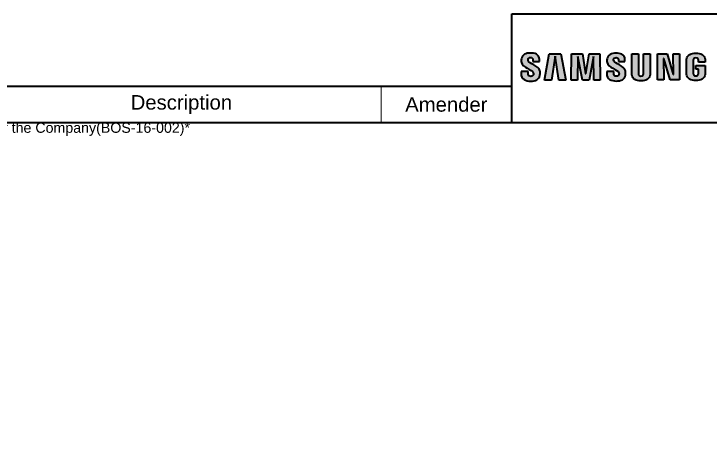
# Model space of a CAD drawing. Header units: millimetres. Extents: x 0 to 693, y -57 to 487.
# Drawn here: x 154.1 to 313.9, y -56.5 to 41.7 of the extents above; entities that cross this region are included whole.
import ezdxf
from ezdxf.entities.mleader import LeaderData, LeaderLine
from ezdxf.math import Vec2, Vec3

# ---------------------------------------------------------------- set-up
doc = ezdxf.new("R2010")
doc.units = ezdxf.units.MM
doc.header["$LTSCALE"] = 1.666667
for name, color, linetype in [('Default', 7, 'Continuous'), ('Layer_1', 7, 'Continuous'), ('Template', 7, 'Continuous')]:
    doc.layers.add(name, color=color, linetype=linetype)

# ---------------------------------------------------------------- blocks, each defined once
blk = doc.blocks.new('SAMSUNG')
at = {"layer": 'Default', "linetype": 'Continuous', "lineweight": 5}
h = blk.add_hatch(color=7, dxfattribs=at)
edge = h.paths.add_edge_path()
edge.add_spline(control_points=[(-0.09, -0.47), (-0.09, -1.81), (0.98, -2.22), (2.11, -2.22), (3.2, -2.22), (4.1, -1.85), (4.25, -0.84), (4.32, -0.32), (4.26, 0.02), (4.24, 0.15), (3.98, 1.42), (1.69, 1.79), (1.52, 2.5), (1.49, 2.62), (1.5, 2.75), (1.51, 2.82), (1.56, 3.01), (1.69, 3.22), (2.07, 3.22), (2.42, 3.22), (2.63, 3.01), (2.63, 2.68), (2.63, 2.56), (2.63, 2.3), (2.63, 2.3)], knot_values=[0, 0, 0, 0, 0.125, 0.125, 0.125, 0.25, 0.25, 0.25, 0.375, 0.375, 0.375, 0.5, 0.5, 0.5, 0.625, 0.625, 0.625, 0.75, 0.75, 0.75, 0.875, 0.875, 0.875, 1, 1, 1, 1], degree=3, periodic=0)
edge.add_spline(control_points=[(2.63, 2.3), (2.63, 2.3), (4.13, 2.3), (4.13, 2.3)], knot_values=[0, 0, 0, 0, 1, 1, 1, 1], degree=3, periodic=0)
edge.add_spline(control_points=[(4.13, 2.3), (4.13, 2.3), (4.13, 2.73), (4.13, 2.73)], knot_values=[0, 0, 0, 0, 1, 1, 1, 1], degree=3, periodic=0)
edge.add_spline(control_points=[(4.13, 2.73), (4.13, 4.04), (2.95, 4.25), (2.1, 4.25), (1.03, 4.25), (0.15, 3.89), (-0.01, 2.91), (-0.06, 2.64), (-0.06, 2.4), (0, 2.09), (0.26, 0.86), (2.41, 0.5), (2.72, -0.28)], knot_values=[0, 0, 0, 0, 0.25, 0.25, 0.25, 0.5, 0.5, 0.5, 0.75, 0.75, 0.75, 1, 1, 1, 1], degree=3, periodic=0)
edge.add_spline(control_points=[(2.72, -0.28), (2.78, -0.43), (2.76, -0.61), (2.73, -0.73), (2.68, -0.93), (2.55, -1.13), (2.14, -1.13), (1.77, -1.13), (1.54, -0.91), (1.54, -0.58)], knot_values=[0, 0, 0, 0, 0.333333, 0.333333, 0.333333, 0.666667, 0.666667, 0.666667, 1, 1, 1, 1], degree=3, periodic=0)
edge.add_spline(control_points=[(1.54, -0.58), (1.54, -0.58), (1.54, 0), (1.54, 0)], knot_values=[0, 0, 0, 0, 1, 1, 1, 1], degree=3, periodic=0)
edge.add_spline(control_points=[(1.54, 0), (1.54, 0), (-0.08, 0), (-0.08, 0)], knot_values=[0, 0, 0, 0, 1, 1, 1, 1], degree=3, periodic=0)
edge.add_spline(control_points=[(-0.08, 0), (-0.08, 0), (-0.09, -0.47), (-0.09, -0.47)], knot_values=[0, 0, 0, 0, 1, 1, 1, 1], degree=3, periodic=0)
for points in [[(6.38, 4.06), (5.26, -1.98), (6.9, -1.98), (7.72, 3.5), (7.75, 3.5), (8.56, -1.98), (10.18, -1.98), (9.07, 4.06)], [(11.52, 4.06), (11.39, -1.98), (12.9, -1.98), (12.94, 3.45), (12.97, 3.45), (13.98, -1.98), (15.51, -1.98), (16.52, 3.45), (16.55, 3.45), (16.59, -1.98), (18.1, -1.98), (17.97, 4.06), (15.51, 4.06), (14.76, -0.56), (14.73, -0.56), (13.98, 4.06)], [(32.72, -1.92), (32.64, 2.98), (32.67, 2.98), (34.16, -1.92), (36.31, -1.92), (36.31, 4.06), (34.81, 4.06), (34.9, -0.69), (34.86, -0.69), (33.48, 4.06), (31.23, 4.06), (31.23, -1.92)]]:
    blk.add_hatch(color=7, dxfattribs=at).paths.add_polyline_path(points)
h = blk.add_hatch(color=7, dxfattribs=at)
edge = h.paths.add_edge_path()
edge.add_spline(control_points=[(23.76, 2.71), (23.76, 4.01), (22.59, 4.22), (21.74, 4.22), (20.68, 4.22), (19.81, 3.86), (19.65, 2.89), (19.61, 2.62), (19.6, 2.38), (19.67, 2.08), (19.92, 0.86), (22.05, 0.51), (22.36, -0.27)], knot_values=[0, 0, 0, 0, 0.25, 0.25, 0.25, 0.5, 0.5, 0.5, 0.75, 0.75, 0.75, 1, 1, 1, 1], degree=3, periodic=0)
edge.add_spline(control_points=[(22.36, -0.27), (22.42, -0.41), (22.4, -0.6), (22.37, -0.71), (22.32, -0.91), (22.19, -1.11), (21.79, -1.11), (21.41, -1.11), (21.19, -0.9), (21.19, -0.57)], knot_values=[0, 0, 0, 0, 0.333333, 0.333333, 0.333333, 0.666667, 0.666667, 0.666667, 1, 1, 1, 1], degree=3, periodic=0)
edge.add_spline(control_points=[(21.19, -0.57), (21.19, -0.57), (21.18, 0.01), (21.18, 0.01)], knot_values=[0, 0, 0, 0, 1, 1, 1, 1], degree=3, periodic=0)
edge.add_spline(control_points=[(21.18, 0.01), (21.18, 0.01), (19.58, 0.01), (19.58, 0.01)], knot_values=[0, 0, 0, 0, 1, 1, 1, 1], degree=3, periodic=0)
edge.add_spline(control_points=[(19.58, 0.01), (19.58, 0.01), (19.58, -0.45), (19.58, -0.45)], knot_values=[0, 0, 0, 0, 1, 1, 1, 1], degree=3, periodic=0)
edge.add_spline(control_points=[(19.58, -0.45), (19.58, -1.79), (20.63, -2.19), (21.75, -2.19), (22.84, -2.19), (23.73, -1.82), (23.87, -0.82), (23.94, -0.31), (23.89, 0.03), (23.86, 0.16), (23.61, 1.41), (21.34, 1.78), (21.17, 2.49), (21.14, 2.61), (21.15, 2.73), (21.16, 2.8), (21.21, 2.99), (21.34, 3.2), (21.71, 3.2), (22.06, 3.2), (22.27, 2.99), (22.27, 2.66), (22.27, 2.55), (22.27, 2.29), (22.27, 2.29)], knot_values=[0, 0, 0, 0, 0.125, 0.125, 0.125, 0.25, 0.25, 0.25, 0.375, 0.375, 0.375, 0.5, 0.5, 0.5, 0.625, 0.625, 0.625, 0.75, 0.75, 0.75, 0.875, 0.875, 0.875, 1, 1, 1, 1], degree=3, periodic=0)
edge.add_spline(control_points=[(22.27, 2.29), (22.27, 2.29), (23.76, 2.29), (23.76, 2.29)], knot_values=[0, 0, 0, 0, 1, 1, 1, 1], degree=3, periodic=0)
edge.add_spline(control_points=[(23.76, 2.29), (23.76, 2.29), (23.76, 2.71), (23.76, 2.71)], knot_values=[0, 0, 0, 0, 1, 1, 1, 1], degree=3, periodic=0)
h = blk.add_hatch(color=7, dxfattribs=at)
edge = h.paths.add_edge_path()
edge.add_spline(control_points=[(27.43, -1.08), (27.01, -1.08), (26.88, -0.79), (26.85, -0.64), (26.84, -0.58), (26.83, -0.49), (26.83, -0.41)], knot_values=[0, 0, 0, 0, 0.5, 0.5, 0.5, 1, 1, 1, 1], degree=3, periodic=0)
edge.add_spline(control_points=[(26.83, -0.41), (26.83, -0.41), (26.83, 4.06), (26.83, 4.06)], knot_values=[0, 0, 0, 0, 1, 1, 1, 1], degree=3, periodic=0)
edge.add_spline(control_points=[(26.83, 4.06), (26.83, 4.06), (25.31, 4.06), (25.31, 4.06)], knot_values=[0, 0, 0, 0, 1, 1, 1, 1], degree=3, periodic=0)
edge.add_spline(control_points=[(25.31, 4.06), (25.31, 4.06), (25.31, -0.27), (25.31, -0.27)], knot_values=[0, 0, 0, 0, 1, 1, 1, 1], degree=3, periodic=0)
edge.add_spline(control_points=[(25.31, -0.27), (25.3, -0.38), (25.32, -0.61), (25.32, -0.67), (25.43, -1.8), (26.32, -2.16), (27.43, -2.16), (28.54, -2.16), (29.43, -1.8), (29.54, -0.67), (29.54, -0.61), (29.55, -0.38), (29.55, -0.27)], knot_values=[0, 0, 0, 0, 0.25, 0.25, 0.25, 0.5, 0.5, 0.5, 0.75, 0.75, 0.75, 1, 1, 1, 1], degree=3, periodic=0)
edge.add_spline(control_points=[(29.55, -0.27), (29.55, -0.27), (29.55, 4.06), (29.55, 4.06)], knot_values=[0, 0, 0, 0, 1, 1, 1, 1], degree=3, periodic=0)
edge.add_spline(control_points=[(29.55, 4.06), (29.55, 4.06), (28.02, 4.06), (28.02, 4.06)], knot_values=[0, 0, 0, 0, 1, 1, 1, 1], degree=3, periodic=0)
edge.add_spline(control_points=[(28.02, 4.06), (28.02, 4.06), (28.02, -0.41), (28.02, -0.41)], knot_values=[0, 0, 0, 0, 1, 1, 1, 1], degree=3, periodic=0)
edge.add_spline(control_points=[(28.02, -0.41), (28.02, -0.49), (28.02, -0.58), (28.01, -0.64), (27.98, -0.79), (27.85, -1.08), (27.43, -1.08)], knot_values=[0, 0, 0, 0, 0.5, 0.5, 0.5, 1, 1, 1, 1], degree=3, periodic=0)
h = blk.add_hatch(color=7, dxfattribs=at)
edge = h.paths.add_edge_path()
edge.add_spline(control_points=[(40.03, -1.02), (39.59, -1.02), (39.44, -0.74), (39.41, -0.58), (39.4, -0.51), (39.39, -0.43), (39.4, -0.35)], knot_values=[0, 0, 0, 0, 0.5, 0.5, 0.5, 1, 1, 1, 1], degree=3, periodic=0)
edge.add_spline(control_points=[(39.4, -0.35), (39.4, -0.35), (39.4, 2.41), (39.4, 2.41)], knot_values=[0, 0, 0, 0, 1, 1, 1, 1], degree=3, periodic=0)
edge.add_spline(control_points=[(39.4, 2.41), (39.4, 2.51), (39.4, 2.62), (39.42, 2.7), (39.45, 2.85), (39.58, 3.14), (40.02, 3.14), (40.48, 3.14), (40.6, 2.83), (40.62, 2.7), (40.64, 2.61), (40.64, 2.47), (40.64, 2.47)], knot_values=[0, 0, 0, 0, 0.25, 0.25, 0.25, 0.5, 0.5, 0.5, 0.75, 0.75, 0.75, 1, 1, 1, 1], degree=3, periodic=0)
edge.add_spline(control_points=[(40.64, 2.47), (40.64, 2.47), (40.64, 2.13), (40.64, 2.13)], knot_values=[0, 0, 0, 0, 1, 1, 1, 1], degree=3, periodic=0)
edge.add_spline(control_points=[(40.64, 2.13), (40.64, 2.13), (42.17, 2.13), (42.17, 2.13)], knot_values=[0, 0, 0, 0, 1, 1, 1, 1], degree=3, periodic=0)
edge.add_spline(control_points=[(42.17, 2.13), (42.17, 2.13), (42.17, 2.33), (42.17, 2.33)], knot_values=[0, 0, 0, 0, 1, 1, 1, 1], degree=3, periodic=0)
edge.add_spline(control_points=[(42.17, 2.33), (42.17, 2.33), (42.17, 2.54), (42.15, 2.73), (42.04, 3.86), (41.1, 4.22), (40.03, 4.22), (38.96, 4.22), (38.05, 3.86), (37.91, 2.73), (37.9, 2.63), (37.89, 2.44), (37.89, 2.33)], knot_values=[0, 0, 0, 0, 0.25, 0.25, 0.25, 0.5, 0.5, 0.5, 0.75, 0.75, 0.75, 1, 1, 1, 1], degree=3, periodic=0)
edge.add_spline(control_points=[(37.89, 2.33), (37.89, 2.33), (37.89, -0.21), (37.89, -0.21)], knot_values=[0, 0, 0, 0, 1, 1, 1, 1], degree=3, periodic=0)
edge.add_spline(control_points=[(37.89, -0.21), (37.89, -0.32), (37.89, -0.41), (37.91, -0.61), (38.01, -1.71), (38.96, -2.1), (40.03, -2.1), (41.1, -2.1), (42.06, -1.71), (42.16, -0.61), (42.18, -0.41), (42.18, -0.32), (42.18, -0.21)], knot_values=[0, 0, 0, 0, 0.25, 0.25, 0.25, 0.5, 0.5, 0.5, 0.75, 0.75, 0.75, 1, 1, 1, 1], degree=3, periodic=0)
edge.add_spline(control_points=[(42.18, -0.21), (42.18, -0.21), (42.18, 1.41), (42.18, 1.41)], knot_values=[0, 0, 0, 0, 1, 1, 1, 1], degree=3, periodic=0)
edge.add_spline(control_points=[(42.18, 1.41), (42.18, 1.41), (40.04, 1.41), (40.04, 1.41)], knot_values=[0, 0, 0, 0, 1, 1, 1, 1], degree=3, periodic=0)
edge.add_spline(control_points=[(40.04, 1.41), (40.04, 1.41), (40.04, 0.53), (40.04, 0.53)], knot_values=[0, 0, 0, 0, 1, 1, 1, 1], degree=3, periodic=0)
edge.add_spline(control_points=[(40.04, 0.53), (40.04, 0.53), (40.66, 0.53), (40.66, 0.53)], knot_values=[0, 0, 0, 0, 1, 1, 1, 1], degree=3, periodic=0)
edge.add_spline(control_points=[(40.66, 0.53), (40.66, 0.53), (40.66, -0.35), (40.66, -0.35)], knot_values=[0, 0, 0, 0, 1, 1, 1, 1], degree=3, periodic=0)
edge.add_spline(control_points=[(40.66, -0.35), (40.66, -0.43), (40.66, -0.51), (40.64, -0.58), (40.62, -0.74), (40.46, -1.02), (40.03, -1.02)], knot_values=[0, 0, 0, 0, 0.5, 0.5, 0.5, 1, 1, 1, 1], degree=3, periodic=0)
at = {"layer": 'Layer_1', "color": 7, "linetype": 'Continuous', "lineweight": 35}
for p, q in [((5.26, -1.98), (6.38, 4.06)), ((5.26, -1.98), (6.38, 4.06)), ((6.38, 4.06), (9.07, 4.06)), ((6.38, 4.06), (9.07, 4.06)), ((7.72, 3.5), (6.9, -1.98)), ((7.72, 3.5), (6.9, -1.98)), ((7.75, 3.5), (7.72, 3.5)), ((7.75, 3.5), (7.72, 3.5)), ((8.56, -1.98), (7.75, 3.5)), ((8.56, -1.98), (7.75, 3.5)), ((9.07, 4.06), (10.18, -1.98)), ((9.07, 4.06), (10.18, -1.98)), ((11.39, -1.98), (11.52, 4.06)), ((11.39, -1.98), (11.52, 4.06)), ((11.52, 4.06), (13.98, 4.06)), ((11.52, 4.06), (13.98, 4.06)), ((12.94, 3.45), (12.9, -1.98)), ((12.94, 3.45), (12.9, -1.98)), ((12.97, 3.45), (12.94, 3.45)), ((12.97, 3.45), (12.94, 3.45)), ((13.98, -1.98), (12.97, 3.45)), ((13.98, -1.98), (12.97, 3.45)), ((13.98, 4.06), (14.73, -0.56)), ((13.98, 4.06), (14.73, -0.56)), ((14.76, -0.56), (15.51, 4.06)), ((14.76, -0.56), (15.51, 4.06)), ((15.51, 4.06), (17.97, 4.06)), ((15.51, 4.06), (17.97, 4.06)), ((16.52, 3.45), (15.51, -1.98)), ((16.52, 3.45), (15.51, -1.98)), ((16.55, 3.45), (16.52, 3.45)), ((16.55, 3.45), (16.52, 3.45)), ((16.59, -1.98), (16.55, 3.45)), ((16.59, -1.98), (16.55, 3.45)), ((17.97, 4.06), (18.1, -1.98)), ((17.97, 4.06), (18.1, -1.98)), ((31.23, -1.92), (31.23, 4.06)), ((31.23, 4.06), (33.48, 4.06)), ((31.23, 4.06), (33.48, 4.06)), ((31.23, -1.92), (31.23, 4.06)), ((33.48, 4.06), (34.86, -0.69)), ((33.48, 4.06), (34.86, -0.69)), ((34.9, -0.69), (34.81, 4.06)), ((34.81, 4.06), (36.31, 4.06)), ((34.81, 4.06), (36.31, 4.06)), ((34.9, -0.69), (34.81, 4.06)), ((36.31, 4.06), (36.31, -1.92)), ((36.31, 4.06), (36.31, -1.92)), ((32.67, 2.98), (32.64, 2.98)), ((32.64, 2.98), (32.72, -1.92)), ((32.64, 2.98), (32.72, -1.92)), ((32.67, 2.98), (32.64, 2.98)), ((34.16, -1.92), (32.67, 2.98)), ((34.16, -1.92), (32.67, 2.98)), ((14.73, -0.56), (14.76, -0.56)), ((14.73, -0.56), (14.76, -0.56)), ((34.86, -0.69), (34.9, -0.69)), ((34.86, -0.69), (34.9, -0.69)), ((6.9, -1.98), (5.26, -1.98)), ((6.9, -1.98), (5.26, -1.98)), ((10.18, -1.98), (8.56, -1.98)), ((10.18, -1.98), (8.56, -1.98)), ((12.9, -1.98), (11.39, -1.98)), ((12.9, -1.98), (11.39, -1.98)), ((15.51, -1.98), (13.98, -1.98)), ((15.51, -1.98), (13.98, -1.98)), ((18.1, -1.98), (16.59, -1.98)), ((18.1, -1.98), (16.59, -1.98)), ((32.72, -1.92), (31.23, -1.92)), ((32.72, -1.92), (31.23, -1.92)), ((36.31, -1.92), (34.16, -1.92)), ((36.31, -1.92), (34.16, -1.92))]:
    blk.add_line(p, q, dxfattribs=at)
for points, knots in [([(-0.09, -0.47), (-0.09, -1.81), (0.98, -2.22), (2.11, -2.22), (3.2, -2.22), (4.1, -1.85), (4.25, -0.84), (4.32, -0.32), (4.26, 0.02), (4.24, 0.15), (3.98, 1.42), (1.69, 1.79), (1.52, 2.5), (1.49, 2.62), (1.5, 2.75), (1.51, 2.82), (1.56, 3.01), (1.69, 3.22), (2.07, 3.22), (2.42, 3.22), (2.63, 3.01), (2.63, 2.68), (2.63, 2.56), (2.63, 2.3), (2.63, 2.3)], [0, 0, 0, 0, 0.125, 0.125, 0.125, 0.25, 0.25, 0.25, 0.375, 0.375, 0.375, 0.5, 0.5, 0.5, 0.625, 0.625, 0.625, 0.75, 0.75, 0.75, 0.875, 0.875, 0.875, 1, 1, 1, 1]), ([(4.13, 2.73), (4.13, 4.04), (2.95, 4.25), (2.1, 4.25), (1.03, 4.25), (0.15, 3.89), (-0.01, 2.91), (-0.06, 2.64), (-0.06, 2.4), (0, 2.09), (0.26, 0.86), (2.41, 0.5), (2.72, -0.28)], [0, 0, 0, 0, 0.25, 0.25, 0.25, 0.5, 0.5, 0.5, 0.75, 0.75, 0.75, 1, 1, 1, 1]), ([(19.58, -0.45), (19.58, -1.79), (20.63, -2.19), (21.75, -2.19), (22.84, -2.19), (23.73, -1.82), (23.87, -0.82), (23.94, -0.31), (23.89, 0.03), (23.86, 0.16), (23.61, 1.41), (21.34, 1.78), (21.17, 2.49), (21.14, 2.61), (21.15, 2.73), (21.16, 2.8), (21.21, 2.99), (21.34, 3.2), (21.71, 3.2), (22.06, 3.2), (22.27, 2.99), (22.27, 2.66), (22.27, 2.55), (22.27, 2.29), (22.27, 2.29)], [0, 0, 0, 0, 0.125, 0.125, 0.125, 0.25, 0.25, 0.25, 0.375, 0.375, 0.375, 0.5, 0.5, 0.5, 0.625, 0.625, 0.625, 0.75, 0.75, 0.75, 0.875, 0.875, 0.875, 1, 1, 1, 1]), ([(23.76, 2.71), (23.76, 4.01), (22.59, 4.22), (21.74, 4.22), (20.68, 4.22), (19.81, 3.86), (19.65, 2.89), (19.61, 2.62), (19.6, 2.38), (19.67, 2.08), (19.92, 0.86), (22.05, 0.51), (22.36, -0.27)], [0, 0, 0, 0, 0.25, 0.25, 0.25, 0.5, 0.5, 0.5, 0.75, 0.75, 0.75, 1, 1, 1, 1]), ([(37.89, 2.33), (37.89, 2.44), (37.9, 2.63), (37.91, 2.73), (38.05, 3.86), (38.96, 4.22), (40.03, 4.22), (41.1, 4.22), (42.04, 3.86), (42.15, 2.73), (42.17, 2.54), (42.17, 2.33), (42.17, 2.33)], [0, 0, 0, 0, 0.25, 0.25, 0.25, 0.5, 0.5, 0.5, 0.75, 0.75, 0.75, 1, 1, 1, 1]), ([(40.64, 2.47), (40.64, 2.47), (40.64, 2.61), (40.62, 2.7), (40.6, 2.83), (40.48, 3.14), (40.02, 3.14), (39.58, 3.14), (39.45, 2.85), (39.42, 2.7), (39.4, 2.62), (39.4, 2.51), (39.4, 2.41)], [0, 0, 0, 0, 0.25, 0.25, 0.25, 0.5, 0.5, 0.5, 0.75, 0.75, 0.75, 1, 1, 1, 1]), ([(2.72, -0.28), (2.78, -0.43), (2.76, -0.61), (2.73, -0.73), (2.68, -0.93), (2.55, -1.13), (2.14, -1.13), (1.77, -1.13), (1.54, -0.91), (1.54, -0.58)], [0, 0, 0, 0, 0.333333, 0.333333, 0.333333, 0.666667, 0.666667, 0.666667, 1, 1, 1, 1]), ([(22.36, -0.27), (22.42, -0.41), (22.4, -0.6), (22.37, -0.71), (22.32, -0.91), (22.19, -1.11), (21.79, -1.11), (21.41, -1.11), (21.19, -0.9), (21.19, -0.57)], [0, 0, 0, 0, 0.333333, 0.333333, 0.333333, 0.666667, 0.666667, 0.666667, 1, 1, 1, 1]), ([(29.55, -0.27), (29.55, -0.38), (29.54, -0.61), (29.54, -0.67), (29.43, -1.8), (28.54, -2.16), (27.43, -2.16), (26.32, -2.16), (25.43, -1.8), (25.32, -0.67), (25.32, -0.61), (25.3, -0.38), (25.31, -0.27)], [0, 0, 0, 0, 0.25, 0.25, 0.25, 0.5, 0.5, 0.5, 0.75, 0.75, 0.75, 1, 1, 1, 1]), ([(26.83, -0.41), (26.83, -0.49), (26.84, -0.58), (26.85, -0.64), (26.88, -0.79), (27.01, -1.08), (27.43, -1.08)], [0, 0, 0, 0, 0.5, 0.5, 0.5, 1, 1, 1, 1]), ([(27.43, -1.08), (27.85, -1.08), (27.98, -0.79), (28.01, -0.64), (28.02, -0.58), (28.02, -0.49), (28.02, -0.41)], [0, 0, 0, 0, 0.5, 0.5, 0.5, 1, 1, 1, 1]), ([(42.18, -0.21), (42.18, -0.32), (42.18, -0.41), (42.16, -0.61), (42.06, -1.71), (41.1, -2.1), (40.03, -2.1), (38.96, -2.1), (38.01, -1.71), (37.91, -0.61), (37.89, -0.41), (37.89, -0.32), (37.89, -0.21)], [0, 0, 0, 0, 0.25, 0.25, 0.25, 0.5, 0.5, 0.5, 0.75, 0.75, 0.75, 1, 1, 1, 1]), ([(39.4, -0.35), (39.39, -0.43), (39.4, -0.51), (39.41, -0.58), (39.44, -0.74), (39.59, -1.02), (40.03, -1.02)], [0, 0, 0, 0, 0.5, 0.5, 0.5, 1, 1, 1, 1]), ([(40.03, -1.02), (40.46, -1.02), (40.62, -0.74), (40.64, -0.58), (40.66, -0.51), (40.66, -0.43), (40.66, -0.35)], [0, 0, 0, 0, 0.5, 0.5, 0.5, 1, 1, 1, 1])]:
    blk.add_open_spline(points, degree=3, knots=knots, dxfattribs=at)
for points in [[(25.31, 4.06), (25.31, 4.06), (26.83, 4.06), (26.83, 4.06)], [(25.31, -0.27), (25.31, -0.27), (25.31, 4.06), (25.31, 4.06)], [(26.83, 4.06), (26.83, 4.06), (26.83, -0.41), (26.83, -0.41)], [(28.02, 4.06), (28.02, 4.06), (29.55, 4.06), (29.55, 4.06)], [(28.02, -0.41), (28.02, -0.41), (28.02, 4.06), (28.02, 4.06)], [(29.55, 4.06), (29.55, 4.06), (29.55, -0.27), (29.55, -0.27)], [(2.63, 2.3), (2.63, 2.3), (4.13, 2.3), (4.13, 2.3)], [(4.13, 2.3), (4.13, 2.3), (4.13, 2.73), (4.13, 2.73)], [(22.27, 2.29), (22.27, 2.29), (23.76, 2.29), (23.76, 2.29)], [(23.76, 2.29), (23.76, 2.29), (23.76, 2.71), (23.76, 2.71)], [(37.89, -0.21), (37.89, -0.21), (37.89, 2.33), (37.89, 2.33)], [(39.4, 2.41), (39.4, 2.41), (39.4, -0.35), (39.4, -0.35)], [(40.64, 2.13), (40.64, 2.13), (40.64, 2.47), (40.64, 2.47)], [(42.17, 2.13), (42.17, 2.13), (40.64, 2.13), (40.64, 2.13)], [(42.17, 2.33), (42.17, 2.33), (42.17, 2.13), (42.17, 2.13)], [(-0.08, 0), (-0.08, 0), (-0.09, -0.47), (-0.09, -0.47)], [(1.54, 0), (1.54, 0), (-0.08, 0), (-0.08, 0)], [(1.54, -0.58), (1.54, -0.58), (1.54, 0), (1.54, 0)], [(21.18, 0.01), (21.18, 0.01), (19.58, 0.01), (19.58, 0.01)], [(19.58, 0.01), (19.58, 0.01), (19.58, -0.45), (19.58, -0.45)], [(21.19, -0.57), (21.19, -0.57), (21.18, 0.01), (21.18, 0.01)], [(40.04, 1.41), (40.04, 1.41), (42.18, 1.41), (42.18, 1.41)], [(40.04, 0.53), (40.04, 0.53), (40.04, 1.41), (40.04, 1.41)], [(40.66, 0.53), (40.66, 0.53), (40.04, 0.53), (40.04, 0.53)], [(40.66, -0.35), (40.66, -0.35), (40.66, 0.53), (40.66, 0.53)], [(42.18, 1.41), (42.18, 1.41), (42.18, -0.21), (42.18, -0.21)]]:
    blk.add_open_spline(points, degree=3, dxfattribs=at)

msp = doc.modelspace()

# ---------------------------------------------------------------- linework, layer by layer
at = {"layer": 'Template', "color": 7, "linetype": 'Continuous', "lineweight": 35}
for p, q in [((268.3333, 41.6667), (685, 41.6667)), ((268.3333, 16.6666), (268.3333, 41.6667)), ((268.3333, 25), (105, 25)), ((16.6667, 16.6667), (685, 16.6667))]:
    msp.add_line(p, q, dxfattribs=at)
at = {"layer": 'Template', "color": 7, "linetype": 'Continuous', "lineweight": 15}
msp.add_line((238.3333, 25), (238.3333, 16.6667), dxfattribs=at)

# ---------------------------------------------------------------- block references
at = {"layer": 'Default', "color": 7}
msp.add_blockref('SAMSUNG', (270.5777, 28.4263), dxfattribs=at)

# ---------------------------------------------------------------- texts
at = {"layer": 'Default', "char_height": 3.333333, "attachment_point": 5}
for s, insert, width in [('{\\fArial|b0||i0||c0|p34;\\C7;\\H3.333333333;\\W1.;Description}', (192.5, 20.8333), 92.583333), ('{\\fArial|b0||i0||c0|p34;\\C7;\\H3.333333333;\\W1.;Amender}', (253.3333, 20.8333), 30.3)]:
    msp.add_mtext(s, dxfattribs=dict(at, insert=insert, width=width))

# ---------------------------------------------------------------- leaders
at = {"layer": 'Template', "color": 7, "linetype": 'Continuous', "lineweight": 15}
ml = msp.add_multileader_mtext('Standard', dxfattribs=at)
ml.set_content('{\\pxsm0.9;\\fArial|b0||i0||c0|p34;\\W1.;*This drawing is a copy and reprint prohibited without the prior written consent of the assets of the Company(BOS-16-002)*\\P}', color=256)
ml.set_leader_properties()
ml.build(insert=Vec2(0, 0))
ml.multileader.update_dxf_attribs({"text_left_attachment_type": 0, "text_right_attachment_type": 0, "dogleg_length": 0, "arrow_head_size": 0.4509})
ctx = ml.context
ctx.base_point, ctx.char_height, ctx.arrow_head_size, ctx.landing_gap_size = Vec3(15.4833, 15.157), 2.3333333, 0.4509, 0.8167
ctx.left_attachment, ctx.right_attachment = 0, 0
ctx.mtext.insert = Vec3(17.4833, 16.6667)

doc.saveas('drawing.dxf')
